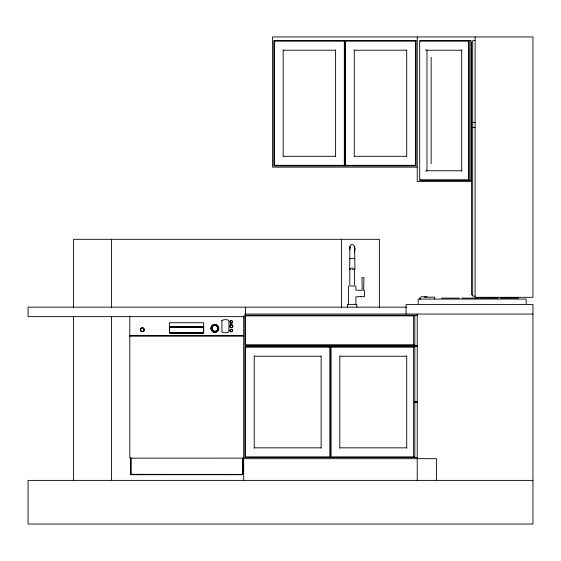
<?xml version="1.0" encoding="UTF-8"?>
<svg xmlns="http://www.w3.org/2000/svg" width="561" height="561" viewBox="0 0 561 561"><rect width="100%" height="100%" fill="white"/><g stroke="black" fill="none" stroke-linecap="round" stroke-linejoin="round"><path stroke-width="0.84" d="M349.784 285.1L349.784 268.733M354.503 251.903C357.112 244.638 349.033 240.452 349.819 249.813M354.973 269.105L354.573 246.742L354.398 247.639M356.866 307.155L356.74 304.385L347.525 304.385L347.399 307.155M242.464 473.722L241.784 474.403L131.281 474.311M335.597 156.666L335.597 49.838M283.165 156.666L283.165 49.838M406.711 156.666L406.711 49.838M354.279 156.666L354.279 49.838M321.137 448.218L321.137 355.856M254.238 448.218L254.238 355.856M406.711 448.218L406.711 355.856M339.819 448.218L339.819 355.856M203.355 327.301L203.734 326.923L169.38 326.923L169.759 327.301M243.698 457.25A0.947 0.947 0 0 1 242.752 458.197L242.752 473.736A0.947 0.947 0 0 1 241.798 474.69L131.618 474.69A0.947 0.947 0 0 1 130.664 473.736L130.741 458.078L130.741 473.736A0.877 0.877 0 0 0 131.618 474.613L241.798 474.613A0.877 0.877 0 0 0 242.675 473.736L242.976 458.092M348.36 304.385L348.472 286.103L348.872 285.991M431.15 57.334L431.15 163.637M350.345 268.41L350.029 268.866L350.891 269.266M361.172 296.481L355.912 296.888L355.905 304.385M353.725 269.266L354.608 268.866L354.307 268.41M425.462 171.133L426.97 170.754L461.864 170.754M351.291 268.179L351.691 268.13A2.314 0.519 -0.1 0 1 352.967 268.13L353.367 268.179M352.308 269.462L353.121 269.42M475.097 40.574L472.685 40.574L472.685 296.11L475.097 296.11M420.119 41.177L468.701 41.177L468.701 179.793L420.119 179.793M283.494 50.217L335.275 50.217M354.608 50.217L406.388 50.217M425.462 49.838L426.97 50.217L461.864 50.217M472.685 122.536L475.097 122.536M472.685 127.361L475.097 127.361M283.494 156.288L335.275 156.288M354.608 156.288L406.388 156.288M417.237 167.136L272.597 167.136L272.597 36.956L532.95 36.956L532.95 297.316L475.097 297.316L475.097 36.956M471.64 181.603L417.237 181.603L417.237 36.956M349.861 285.991L354.405 285.991M355.408 285.991L355.793 286.103L355.912 290.17L362.203 290.325L361.985 277.618L363.907 277.618L363.696 290.325L364.545 290.325L364.545 296.734L361.214 296.734L361.13 296.306M472.082 294.904L471.478 294.904L471.478 41.78M421.073 296.79L427.124 296.79M424.144 297.169L434.642 297.169L434.642 299.069M441.367 298.122L459.529 298.122M461.815 298.122L479.501 298.122M480.447 298.122L498.231 298.122M500.419 298.122L518.581 298.122M406.402 307.155L28.085 307.155L28.085 316.642L245.416 316.642M244.54 314.048L532.95 314.048M244.869 315.254L417.237 315.254M245.473 315.857L414.551 315.857M203.685 326.972L169.429 326.972L169.429 332.217A0.898 0.898 0 0 0 170.334 333.122L202.78 333.122A0.898 0.898 0 0 0 203.685 332.217L203.734 322.736L169.38 322.736L169.38 332.224A0.947 0.947 0 0 0 170.327 333.171L202.787 333.171A0.947 0.947 0 0 0 203.734 332.224M129.808 335.548L243.698 335.548M129.808 336.179L243.698 336.179M414.551 344.784L245.473 344.784L245.416 307.155M417.237 345.387L244.869 345.387L244.869 316.109M417.237 346.593L244.869 346.593L244.869 457.481L417.237 457.481M414.558 347.196L331.053 347.196L331.053 456.878L414.558 456.878M254.561 356.235L320.808 356.235M340.141 356.235L406.388 356.235M414.824 401.431L417.237 401.431M414.824 402.637L417.237 402.637M254.561 447.839L320.808 447.839M340.141 447.839L406.388 447.839M130.741 458.078L129.808 457.587L129.808 315.99M130.664 458.155L242.675 458.134M243.67 458.688L436.521 458.688L436.521 480.384M532.95 480.384L28.05 480.384L28.05 524.044L532.95 524.044L532.95 304.553L406.059 304.553L406.059 314.048M350.057 247.639L349.882 246.742L349.671 269.105M130.972 473.912L130.951 457.874M526.19 303.817L526.19 299.069L418.226 299.069L418.226 303.817M469.129 40.574L469.129 180.397M461.689 49.838L461.689 171.133M426.97 50.217L426.97 170.754M420.35 297.169L420.35 299.069M419.46 298.122L419.46 299.069M417.237 314.048L417.237 480.384M414.824 315.254L414.824 345.387M414.824 346.593L414.824 457.481M413.618 316.453L413.618 344.181M413.618 347.792L413.618 456.275M379.376 307.652L379.376 239.316L73.582 239.316L73.582 307.652M354.482 268.733L354.482 285.1M344.917 40.574L344.917 165.93M341.411 239.316L341.411 307.652M330.45 346.593L330.45 457.481M243.67 315.787L243.67 480.384M111.548 239.316L111.548 307.652M111.548 316.411L111.548 480.237M73.582 316.411L73.582 480.237M349.861 258.965A2.447 0.673 -0.1 0 1 352.322 258.291A2.447 0.673 -0.1 0 1 354.755 258.965M144.044 329.602A1.711 1.711 0 0 1 142.452 331.425A1.711 1.711 0 0 1 140.629 329.826A1.76 1.76 0 0 1 142.221 327.883A1.76 1.76 0 0 1 144.093 329.602M144.184 329.595A1.851 1.851 0 0 1 142.459 331.565A1.851 1.851 0 0 1 140.488 329.833M203.545 332.21L203.517 332.421A0.757 0.757 0 0 1 202.984 332.954L170.13 332.954A0.757 0.757 0 0 1 169.597 332.421L169.569 327.112L203.545 327.112L203.545 332.21M221.911 320.555L221.897 331.712C222.331 333.157 228.481 333.157 228.916 331.712L228.916 320.703C228.187 319.083 222.969 319.518 221.911 320.555M416.031 40.574L273.803 40.574L273.803 165.93L416.031 165.93L416.031 40.574M470.833 40.574L419.691 40.574L419.691 180.397L470.833 180.397L470.833 40.574M344.314 41.177L274.406 41.177L274.406 165.327L344.314 165.327L344.314 41.177M415.428 41.177L345.52 41.177L345.52 165.327L415.428 165.327L415.428 41.177M329.847 347.196L245.473 347.196L245.473 456.878L329.847 456.878L329.847 347.196M212.921 331.74A3.906 3.906 0 0 0 218.776 328.36A3.906 3.906 0 0 0 212.921 324.98A3.906 3.906 0 0 0 212.921 331.74M230.627 323.066A1.325 1.325 0 0 0 232.619 321.916A1.325 1.325 0 0 0 230.627 320.766A1.325 1.325 0 0 0 230.627 323.066M230.606 331.642A1.325 1.325 0 0 0 232.598 330.492A1.325 1.325 0 0 0 230.606 329.342A1.325 1.325 0 0 0 230.606 331.642M142.333 327.736A1.9 1.9 0 0 0 140.446 329.84A1.9 1.9 0 0 0 142.34 331.621A1.9 1.9 0 0 0 144.233 329.84A1.9 1.9 0 0 0 142.333 327.736M230.241 327.266A1.522 1.522 0 0 0 232.78 326.586A1.522 1.522 0 0 0 230.922 324.728A1.522 1.522 0 0 0 230.241 327.266M213.194 330.857A3.008 3.008 0 0 0 217.871 328.571A3.057 3.057 0 0 0 213.524 325.618A3.057 3.057 0 0 0 213.166 330.899A3.057 3.057 0 0 0 217.92 328.571A3.008 3.008 0 0 0 213.545 325.661A3.008 3.008 0 0 0 213.194 330.857M213.012 331.579A3.717 3.717 0 0 0 218.587 328.36A3.717 3.717 0 0 0 213.012 325.149A3.717 3.717 0 0 0 213.012 331.579M212.942 331.698A3.85 3.85 0 0 0 218.72 328.36A3.85 3.85 0 0 0 212.942 325.029A3.85 3.85 0 0 0 212.942 331.698M213.089 331.018A3.198 3.198 0 0 0 218.061 328.578A3.198 3.198 0 0 0 213.46 325.492A3.198 3.198 0 0 0 213.089 331.018M230.655 327.344A1.325 1.325 0 0 0 232.647 326.193A1.325 1.325 0 0 0 230.655 325.043A1.325 1.325 0 0 0 230.655 327.344M230.585 327.463A1.466 1.466 0 0 0 232.787 326.193A1.466 1.466 0 0 0 230.585 324.924A1.466 1.466 0 0 0 230.585 327.463M230.487 322.722A1.136 1.136 0 0 0 232.387 322.21A1.136 1.136 0 0 0 230.999 320.815A1.136 1.136 0 0 0 230.487 322.722M230.466 331.299A1.136 1.136 0 0 0 232.366 330.787A1.136 1.136 0 0 0 230.971 329.391A1.136 1.136 0 0 0 230.466 331.299"/></g></svg>
